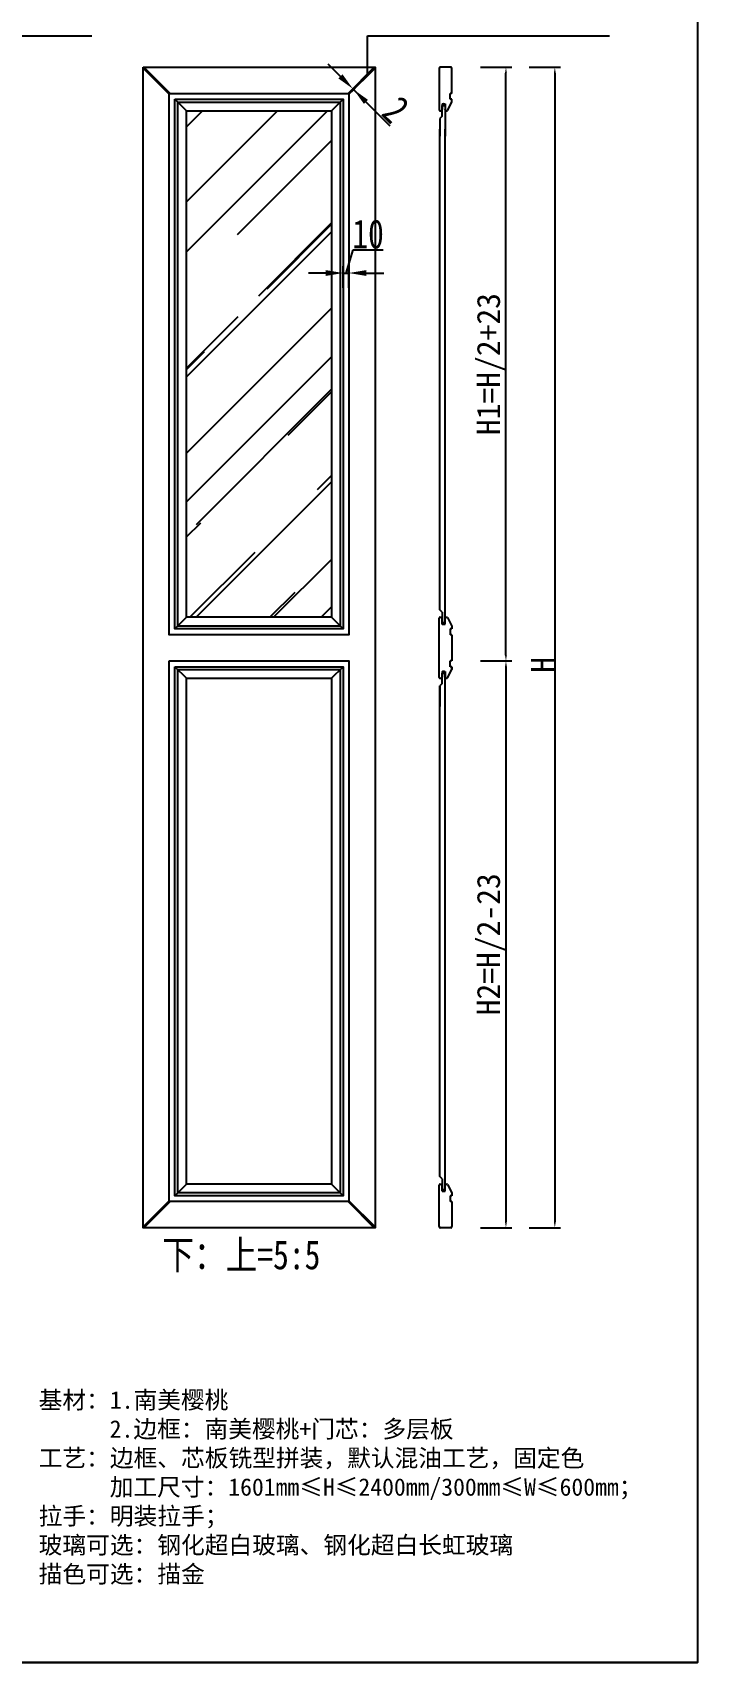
# Model space of a CAD drawing. Header units: millimetres. Extents: x 85186 to 129000, y -77269 to -36327.
# Drawn here: x 98639 to 99786, y -72417 to -69608 of the extents above; entities that cross this region are included whole.
import ezdxf

# ---------------------------------------------------------------- set-up
doc = ezdxf.new("R2010")
doc.units = ezdxf.units.MM
doc.layers.add('粗实线', color=7, linetype='Continuous')
doc.layers.add('细实线', color=251, linetype='Continuous')
doc.styles.get("Standard").update_dxf_attribs({"font": 'SimSun.ttf'})
doc.styles.add('ZB_宋体', font='SimSun.ttf')
doc.styles.add('宋体', font='SimSun.ttf', dxfattribs={"width": 0.8})
doc.dimstyles.new('客来福标注小', dxfattribs={"dimscale": 20, "dimtxt": 2, "dimasz": 0.5, "dimexe": 0.5, "dimexo": 0, "dimgap": 0.05, "dimtad": 1, "dimdec": 0, "dimzin": 0, "dimdsep": 46, "dimtxsty": 'Standard', "dimcen": 0, "dimclrd": 256, "dimclre": 256, "dimclrt": 256, "dimadec": 0, "dimazin": 0, "dimtfac": 1, "dimtdec": 0, "dimtofl": 0, "dimtmove": 1, "dimatfit": 3, "dimfxl": 2.2, "dimfxlon": 1, "dimtolj": 1, "dimtzin": 0, "dimarcsym": 0})
doc.dimstyles.new('客来福衣柜标注大', dxfattribs={"dimscale": 20, "dimtxt": 2.5, "dimasz": 1.5, "dimexe": 0.6, "dimexo": 0, "dimgap": 0.1, "dimtad": 1, "dimdec": 0, "dimzin": 0, "dimdsep": 46, "dimtxsty": '宋体', "dimcen": 0, "dimclrd": 251, "dimclre": 251, "dimclrt": 256, "dimadec": 0, "dimazin": 0, "dimtfac": 1, "dimtdec": 0, "dimtofl": 0, "dimtmove": 1, "dimatfit": 3, "dimfxl": 3.8, "dimfxlon": 1, "dimtolj": 1, "dimtzin": 0, "dimarcsym": 0})

# ---------------------------------------------------------------- blocks, each defined once
blk = doc.blocks.new('*D3251')
at = {"color": 251, "linetype": 'ByBlock', "lineweight": -2, "ltscale": 6, "transparency": 16777216}
for p, q in [((99170.3, -69683.6), (99149.1, -69662.3)), ((99188.2, -69708.1), (99200, -69696.3)), ((99189.6, -69709.5), (99201.4, -69697.7)), ((99192.9, -69706.2), (99191.5, -69704.8)), ((99255.9, -69769.2), (99192.9, -69706.2)), ((99214.1, -69727.4), (99235.3, -69748.6))]:
    blk.add_line(p, q, dxfattribs=at)
at = {"color": 251, "linetype": 'ByBlock', "ltscale": 6, "transparency": 16777216}
for points in [[(99173.8, -69680), (99166.7, -69687.1), (99191.5, -69704.8)], [(99217.6, -69723.9), (99210.6, -69730.9), (99192.9, -69706.2)]]:
    blk.add_solid(points, dxfattribs=at)
at = {"layer": 'Defpoints', "color": 0, "linetype": 'ByBlock', "ltscale": 6, "transparency": 16777216}
for p in [(99188.2, -69708.1), (99189.6, -69709.5), (99191.5, -69704.8)]:
    blk.add_point(p, dxfattribs=at)
at = {"linetype": 'ByBlock', "ltscale": 6, "transparency": 16777216, "insert": (99265.8, -69740.9), "char_height": 50, "attachment_point": 5, "rotation": 315, "style": '宋体'}
blk.add_mtext('\\A1;2', dxfattribs=at)
blk = doc.blocks.new('*D3252')
at = {"color": 251, "linetype": 'ByBlock', "lineweight": -2, "ltscale": 6, "transparency": 16777216}
for p, q in [((99179.8, -70022.4), (99191.8, -69982.4)), ((99191.8, -69982.4), (99243.7, -69982.4)), ((99144.8, -70022.4), (99114.8, -70022.4)), ((99174.8, -70048.2), (99174.8, -70010.4)), ((99174.8, -70022.4), (99184.8, -70022.4)), ((99184.8, -70048.2), (99184.8, -70010.4)), ((99214.8, -70022.4), (99244.8, -70022.4))]:
    blk.add_line(p, q, dxfattribs=at)
at = {"color": 251, "linetype": 'ByBlock', "ltscale": 6, "transparency": 16777216}
for points in [[(99144.8, -70017.4), (99144.8, -70027.4), (99174.8, -70022.4)], [(99214.8, -70017.4), (99214.8, -70027.4), (99184.8, -70022.4)]]:
    blk.add_solid(points, dxfattribs=at)
at = {"layer": 'Defpoints', "color": 0, "linetype": 'ByBlock', "ltscale": 6, "transparency": 16777216}
for p in [(99184.8, -70022.4), (99174.8, -70048.2), (99184.8, -70048.2)]:
    blk.add_point(p, dxfattribs=at)
at = {"linetype": 'ByBlock', "ltscale": 6, "transparency": 16777216, "insert": (99217.8, -69955.4), "char_height": 50, "attachment_point": 5, "style": '宋体'}
blk.add_mtext('\\A1;10', dxfattribs=at)
blk = doc.blocks.new('*D3256')
at = {"lineweight": -2, "transparency": 16777216}
for p, q in [((99495.9, -69667.8), (99549.9, -69667.8)), ((99539.9, -69677.8), (99539.9, -71657.8)), ((99495.9, -71667.8), (99549.9, -71667.8))]:
    blk.add_line(p, q, dxfattribs=at)
at = {"transparency": 16777216}
for points in [[(99538.2, -69677.8), (99541.6, -69677.8), (99539.9, -69667.8)], [(99538.2, -71657.8), (99541.6, -71657.8), (99539.9, -71667.8)]]:
    blk.add_solid(points, dxfattribs=at)
at = {"layer": 'Defpoints', "color": 0, "transparency": 16777216}
for p in [(99429.4, -69667.8), (99429.4, -71667.8), (99539.9, -71667.8)]:
    blk.add_point(p, dxfattribs=at)
at = {"transparency": 16777216, "insert": (99518.9, -70697.8), "char_height": 40, "attachment_point": 5, "rotation": 90, "style": 'ZB_宋体'}
blk.add_mtext('\\A1;H', dxfattribs=at)
blk = doc.blocks.new('*D3257')
at = {"lineweight": -2, "transparency": 16777216}
for p, q in [((99411.6, -70690.9), (99465.6, -70690.9)), ((99455.6, -70700.9), (99455.6, -71657.8)), ((99411.6, -71667.8), (99465.6, -71667.8))]:
    blk.add_line(p, q, dxfattribs=at)
at = {"transparency": 16777216}
for points in [[(99453.9, -70700.9), (99457.2, -70700.9), (99455.6, -70690.9)], [(99453.9, -71657.8), (99457.2, -71657.8), (99455.6, -71667.8)]]:
    blk.add_solid(points, dxfattribs=at)
at = {"layer": 'Defpoints', "color": 0, "transparency": 16777216}
for p in [(99361, -70690.9), (99385, -71667.8), (99455.6, -71667.8)]:
    blk.add_point(p, dxfattribs=at)
at = {"transparency": 16777216, "insert": (99430.2, -71179.4), "char_height": 40, "attachment_point": 5, "rotation": 90, "style": 'ZB_宋体'}
blk.add_mtext('\\A1;H2=H/2-23', dxfattribs=at)
blk = doc.blocks.new('*D3258')
at = {"lineweight": -2, "transparency": 16777216}
for p, q in [((99411.6, -69667.8), (99465.6, -69667.8)), ((99455.6, -70680.9), (99455.6, -69677.8)), ((99411.6, -70690.9), (99465.6, -70690.9))]:
    blk.add_line(p, q, dxfattribs=at)
at = {"transparency": 16777216}
for points in [[(99453.9, -69677.8), (99457.2, -69677.8), (99455.6, -69667.8)], [(99453.9, -70680.9), (99457.2, -70680.9), (99455.6, -70690.9)]]:
    blk.add_solid(points, dxfattribs=at)
at = {"layer": 'Defpoints', "color": 0, "transparency": 16777216}
for p in [(99325, -69667.8), (99455.6, -69667.8), (99361, -70690.9)]:
    blk.add_point(p, dxfattribs=at)
at = {"transparency": 16777216, "insert": (99430.2, -70179.4), "char_height": 40, "attachment_point": 5, "rotation": 90, "style": 'ZB_宋体'}
blk.add_mtext('\\A1;H1=H/2+23', dxfattribs=at)

msp = doc.modelspace()

# ---------------------------------------------------------------- hatches: boundary and pattern name
h = msp.add_hatch()
h.set_pattern_fill('AR-RROOF', color=4, scale=6, angle=45)
h.set_pattern_definition([(45, (-31505.34, -94357.03), (129.31569, 344.84184), [2286, -304.8, 762, -152.4]), (45, (-31415.9, -94159.82), (-251.08796, 35.5618), [457.2, -50.292, 914.4, -114.3]), (45, (-31543.05, -94211.55), (488.16672, 632.56924), [1219.2, -213.36, 609.6, -152.4])])
h.paths.add_polyline_path([(98904.75, -69742.82), (99154.844, -69742.82), (99154.844, -70615.82), (98904.75, -70615.82)])
at = {"layer": '细实线'}
h = msp.add_hatch(color=256, dxfattribs=at)
edge = h.paths.add_edge_path()
edge.add_ellipse((99348.014, -69732.32), major_axis=(2.5, 0), ratio=0.6, start_angle=90, end_angle=180, ccw=False)
edge.add_ellipse((99348.014, -69732.32), major_axis=(2.5, 0), ratio=0.6, start_angle=0, end_angle=90, ccw=False)
edge.add_ellipse((99348.014, -69732.32), major_axis=(2.5, 0), ratio=0.6, start_angle=180, end_angle=360, ccw=False)
h = msp.add_hatch(color=256, dxfattribs=at)
edge = h.paths.add_edge_path()
edge.add_ellipse((99348.014, -70626.32), major_axis=(2.5, 0), ratio=0.6, start_angle=180, end_angle=270)
edge.add_ellipse((99348.014, -70626.32), major_axis=(2.5, 0), ratio=0.6, start_angle=270, end_angle=360)
edge.add_ellipse((99348.014, -70626.32), major_axis=(2.5, 0), ratio=0.6, start_angle=0, end_angle=180)
h = msp.add_hatch(color=256, dxfattribs=at)
edge = h.paths.add_edge_path()
edge.add_ellipse((99348.014, -70710.424), major_axis=(2.5, 0), ratio=0.6, start_angle=90, end_angle=180, ccw=False)
edge.add_ellipse((99348.014, -70710.424), major_axis=(2.5, 0), ratio=0.6, start_angle=0, end_angle=90, ccw=False)
edge.add_ellipse((99348.014, -70710.424), major_axis=(2.5, 0), ratio=0.6, start_angle=180, end_angle=360, ccw=False)
h = msp.add_hatch(color=256, dxfattribs=at)
edge = h.paths.add_edge_path()
edge.add_ellipse((99348.014, -71603.32), major_axis=(2.5, 0), ratio=0.6, start_angle=180, end_angle=270)
edge.add_ellipse((99348.014, -71603.32), major_axis=(2.5, 0), ratio=0.6, start_angle=270, end_angle=360)
edge.add_ellipse((99348.014, -71603.32), major_axis=(2.5, 0), ratio=0.6, start_angle=0, end_angle=180)

# ---------------------------------------------------------------- linework, layer by layer
for p, q in [((99345.514, -69751.82), (99341.514, -69755.82)), ((99345.514, -70606.82), (99341.514, -70602.82)), ((99345.514, -70729.924), (99341.514, -70733.924)), ((99345.514, -71583.82), (99341.514, -71579.82)), ((96768.765, -72417.089), (99785.863, -72417.089))]:
    msp.add_line(p, q)
at = {"color": 0}
msp.add_lwpolyline([(96768.765, -69528.396), (99785.863, -69528.396), (99785.863, -72417.089), (96768.765, -72417.089)], close=True, dxfattribs=at)
at = {"layer": '粗实线'}
for p, q in [((99340.514, -69669.82), (99340.514, -69741.32)), ((99360.514, -69667.82), (99342.514, -69667.82)), ((99362.514, -69712.82), (99362.514, -69669.82)), ((99359.514, -69722.82), (99359.514, -69712.82)), ((99362.514, -69712.82), (99359.514, -69712.82)), ((99342.014, -69742.82), (99344.514, -69742.82)), ((99344.514, -69742.82), (99345.514, -69740.82)), ((99345.514, -69730.82), (99345.514, -69740.82)), ((99345.514, -69730.82), (99350.514, -69730.82)), ((99345.514, -69733.82), (99350.514, -69733.82)), ((99345.514, -69751.82), (99345.514, -69733.82)), ((99350.514, -69730.82), (99350.514, -69740.82)), ((99350.514, -69733.82), (99350.514, -69786.564)), ((99351.514, -69742.82), (99350.514, -69740.82)), ((99351.514, -69742.82), (99353.914, -69742.82)), ((99354.796, -69742.291), (99362.514, -69727.82)), ((99362.514, -69722.82), (99359.514, -69722.82)), ((99362.514, -69727.82), (99362.514, -69722.82)), ((99341.514, -69755.82), (99341.514, -69786.589)), ((99341.514, -70602.82), (99341.514, -69774.258)), ((99350.514, -70627.82), (99350.514, -69774.284)), ((99341.514, -70602.82), (99341.514, -70572.051)), ((99350.514, -70624.82), (99350.514, -70572.077)), ((99340.514, -70719.424), (99340.514, -70617.32)), ((99342.014, -70615.82), (99344.514, -70615.82)), ((99344.514, -70615.82), (99345.514, -70617.82)), ((99345.514, -70606.82), (99345.514, -70624.82)), ((99345.514, -70627.82), (99345.514, -70617.82)), ((99351.514, -70615.82), (99350.514, -70617.82)), ((99350.514, -70627.82), (99350.514, -70617.82)), ((99351.514, -70615.82), (99353.914, -70615.82)), ((99354.796, -70616.35), (99362.514, -70630.82)), ((99345.514, -70624.82), (99350.514, -70624.82)), ((99345.514, -70627.82), (99350.514, -70627.82)), ((99359.514, -70635.82), (99359.514, -70645.82)), ((99362.514, -70635.82), (99359.514, -70635.82)), ((99362.514, -70645.82), (99359.514, -70645.82)), ((99362.514, -70630.82), (99362.514, -70635.82)), ((99362.514, -70645.82), (99362.514, -70690.924)), ((99359.514, -70700.924), (99359.514, -70690.924)), ((99362.514, -70690.924), (99359.514, -70690.924)), ((99362.514, -70700.924), (99359.514, -70700.924)), ((99362.514, -70700.924), (99362.514, -70705.924)), ((99362.514, -70705.924), (99362.514, -70700.924)), ((99342.014, -70720.924), (99344.514, -70720.924)), ((99344.514, -70720.924), (99345.514, -70718.924)), ((99345.514, -70708.924), (99345.514, -70718.924)), ((99345.514, -70708.924), (99350.514, -70708.924)), ((99345.514, -70711.924), (99350.514, -70711.924)), ((99345.514, -70729.924), (99345.514, -70711.924)), ((99350.514, -71601.82), (99350.514, -70708.924)), ((99350.514, -70708.924), (99350.514, -70718.924)), ((99351.514, -70720.924), (99350.514, -70718.924)), ((99351.514, -70720.924), (99353.914, -70720.924)), ((99354.796, -70720.394), (99362.514, -70705.924)), ((99341.514, -71579.82), (99341.514, -70733.924)), ((99341.514, -70733.924), (99341.514, -70769.692)), ((99340.514, -71665.82), (99340.514, -71594.32)), ((99342.014, -71592.82), (99344.514, -71592.82)), ((99344.514, -71592.82), (99345.514, -71594.82)), ((99345.514, -71583.82), (99345.514, -71601.82)), ((99345.514, -71604.82), (99345.514, -71594.82)), ((99345.514, -71601.82), (99350.514, -71601.82)), ((99351.514, -71592.82), (99350.514, -71594.82)), ((99350.514, -71604.82), (99350.514, -71594.82)), ((99351.514, -71592.82), (99353.914, -71592.82)), ((99354.796, -71593.35), (99362.514, -71607.82)), ((99345.514, -71604.82), (99350.514, -71604.82)), ((99359.514, -71612.82), (99359.514, -71622.82)), ((99362.514, -71612.82), (99359.514, -71612.82)), ((99362.514, -71622.82), (99359.514, -71622.82)), ((99362.514, -71607.82), (99362.514, -71612.82)), ((99362.514, -71622.82), (99362.514, -71665.82)), ((99360.514, -71667.82), (99342.514, -71667.82))]:
    msp.add_line(p, q, dxfattribs=at)
for points in [[(98829.75, -69667.82), (99229.844, -69667.82), (99229.844, -71667.82), (98829.75, -71667.82)], [(98904.75, -69742.82), (99154.844, -69742.82), (99154.844, -70615.82), (98904.75, -70615.82)], [(98904.75, -70720.924), (99154.844, -70720.924), (99154.844, -71592.82), (98904.75, -71592.82)]]:
    msp.add_lwpolyline(points, close=True, dxfattribs=at)
at = {"layer": '粗实线', "color": 1}
for points in [[(98874.75, -69712.82), (99184.844, -69712.82), (99184.844, -70645.82), (98874.75, -70645.82)], [(98884.75, -69722.82), (99174.844, -69722.82), (99174.844, -70635.82), (98884.75, -70635.82)], [(98874.75, -70690.924), (99184.844, -70690.924), (99184.844, -71622.82), (98874.75, -71622.82)], [(98884.75, -70700.924), (99174.844, -70700.924), (99174.844, -71612.82), (98884.75, -71612.82)]]:
    msp.add_lwpolyline(points, close=True, dxfattribs=at)
at = {"layer": '粗实线'}
for centre, radius, start, end in [((99342.514, -69669.82), 2, 90, 180), ((99360.514, -69669.82), 2, 0, 90), ((99342.014, -69741.32), 1.5, 180, 270), ((99353.914, -69741.82), 1, 270, 331.927513), ((99342.014, -70617.32), 1.5, 90, 180), ((99353.914, -70616.82), 1, 28.072487, 90), ((99342.014, -70719.424), 1.5, 180, 270), ((99353.914, -70719.924), 1, 270, 331.927513), ((99342.014, -71594.32), 1.5, 90, 180), ((99353.914, -71593.82), 1, 28.072487, 90), ((99342.514, -71665.82), 2, 180, 270), ((99360.514, -71665.82), 2, 270, 0)]:
    msp.add_arc(centre, radius, start, end, dxfattribs=at)
at = {"layer": '细实线'}
for p, q in [((98874.75, -69714.234, 0), (98829.75, -69669.234, 0)), ((98876.164, -69712.82, 0), (98831.164, -69667.82, 0)), ((99183.43, -69712.82, 0), (99228.43, -69667.82, 0)), ((99184.844, -69714.234, 0), (99229.844, -69669.234, 0)), ((98904.75, -69742.82, 0), (98884.75, -69722.82, 0)), ((99154.844, -69742.82, 0), (99174.844, -69722.82, 0)), ((98904.75, -70615.82, 0), (98884.75, -70635.82, 0)), ((99154.844, -70615.82, 0), (99174.844, -70635.82, 0)), ((98904.75, -70720.924, 0), (98884.75, -70700.924, 0)), ((99154.844, -70720.924, 0), (99174.844, -70700.924, 0)), ((98904.75, -71592.82, 0), (98884.75, -71612.82, 0)), ((99154.844, -71592.82, 0), (99174.844, -71612.82, 0)), ((98874.75, -71621.406, 0), (98829.75, -71666.406, 0)), ((98876.164, -71622.82, 0), (98831.164, -71667.82, 0)), ((99183.43, -71622.82, 0), (99228.43, -71667.82, 0)), ((99184.844, -71621.406, 0), (99229.844, -71666.406, 0))]:
    msp.add_line(p, q, dxfattribs=at)
for points in [[(98889.75, -69727.82), (99169.844, -69727.82), (99169.844, -70630.82), (98889.75, -70630.82)], [(98889.75, -70705.924), (99169.844, -70705.924), (99169.844, -71607.82), (98889.75, -71607.82)]]:
    msp.add_lwpolyline(points, close=True, dxfattribs=at)
at = {"layer": '细实线', "extrusion": (0, 0, -1)}
for centre in [(99348.014, -69732.32), (99348.014, -70710.424)]:
    msp.add_ellipse(centre, major_axis=(2.5, 0), ratio=0.6, dxfattribs=at)
at = {"layer": '细实线'}
for centre in [(99348.014, -70626.32), (99348.014, -71603.32)]:
    msp.add_ellipse(centre, major_axis=(2.5, 0), ratio=0.6, dxfattribs=at)

# ---------------------------------------------------------------- texts
at = {"color": 0, "insert": (98862.996, -71689.473), "char_height": 50, "width": 365.74022, "attachment_point": 1, "style": '宋体'}
msp.add_mtext('下：上=5:5', dxfattribs=at)
at = {"lineweight": 25, "insert": (98649.638, -71949.727), "char_height": 30, "width": 1314.31074, "attachment_point": 1, "style": 'ZB_宋体'}
msp.add_mtext('基材：1.南美樱桃\\P      2.边框：南美樱桃+门芯：多层板\\P工艺：边框、芯板铣型拼装，默认混油工艺，固定色\\P      加工尺寸：1601mm≤H≤2400mm/300mm≤W≤600mm；\\P拉手：明装拉手；\\P玻璃可选：钢化超白玻璃、钢化超白长虹玻璃\\P描色可选：描金', dxfattribs=at)

# ---------------------------------------------------------------- dimensions: what is measured, and where the dimension line sits
at = {"color": 0, "linetype": 'ByBlock', "ltscale": 6}
dim = msp.add_linear_dim(base=(99191.484, -69704.766, 0), p1=(99189.568, -69709.51, 0), p2=(99188.154, -69708.096, 0), angle=135, dimstyle='客来福衣柜标注大', override={"dimtxsty": '宋体'}, dxfattribs=at)
dim.commit()
dim.dimension.update_dxf_attribs({"geometry": '*D3251', "text_midpoint": (99273.451, -69733.25, 0), "dimtype": 161})
at = {"color": 0}
for base, p2, text, picture, middle in [((99455.552, -69667.82), (99325.038, -69667.82), 'H1=H/2+23', '*D3258', (99430.195, -70179.372)), ((99455.552, -71667.82), (99385.038, -71667.82), 'H2=H/2-23', '*D3257', (99430.195, -71179.372))]:
    dim = msp.add_linear_dim(base=base, p1=(99361.014, -70690.924), p2=p2, angle=90, text=text, dimstyle='客来福标注小', override={"dimtxsty": 'ZB_宋体'}, dxfattribs=at)
    dim.commit()
    dim.dimension.update_dxf_attribs({"geometry": picture, "text_midpoint": middle})
dim = msp.add_linear_dim(base=(99539.905, -71667.82), p1=(99429.425, -69667.82), p2=(99429.425, -71667.82), angle=90, text='H', dimstyle='客来福标注小', override={"dimtxsty": 'ZB_宋体'}, dxfattribs=at)
dim.commit()
dim.dimension.update_dxf_attribs({"geometry": '*D3256', "text_midpoint": (99539.905, -70697.82), "dimtype": 160})
at = {"color": 0, "linetype": 'ByBlock', "ltscale": 6}
dim = msp.add_linear_dim(base=(99184.844, -70022.423), p1=(99174.844, -70048.231), p2=(99184.844, -70048.231), dimstyle='客来福衣柜标注大', override={"dimtxsty": '宋体'}, dxfattribs=at)
dim.commit()
dim.dimension.update_dxf_attribs({"geometry": '*D3252', "text_midpoint": (99193.844, -69955.423)})

# ---------------------------------------------------------------- leaders
at = {"color": 0}
for points in [[(98324.053, -69679.511, 0), (98324.053, -69613.564, 0), (98741.355, -69613.564, 0)], [(99216.739, -69679.511, 0), (99216.739, -69613.564, 0), (99634.041, -69613.564, 0)]]:
    msp.add_leader(points, dimstyle='客来福标注小', override={"dimgap": 0.05, "dimtad": 0}, dxfattribs=at)

doc.saveas('drawing.dxf')
